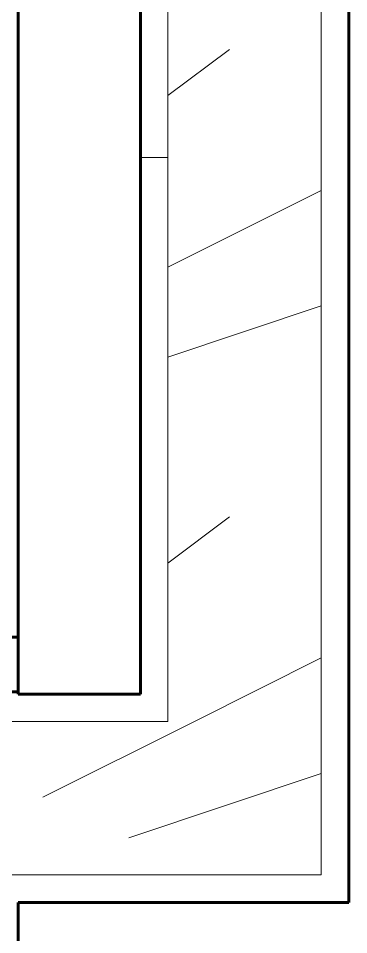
# Model space of a CAD drawing. Header units: inches. Extents: x -4061 to -1937, y 9836 to 11171.
# Drawn here: x -3412.52 to -3404.98, y 10340.05 to 10360.95 of the extents above; entities that cross this region are included whole.
import ezdxf

# ---------------------------------------------------------------- set-up
doc = ezdxf.new("R2010")
doc.units = ezdxf.units.IN
doc.header["$MEASUREMENT"] = 0
for name, color, linetype, lineweight in [('0-1', 7, 'Continuous', 5), ('A-WALL-2', 250, 'Continuous', 60), ('A-WALL-3', 10, 'Continuous', 18), ('A-WALL-PATT-1', 7, 'Continuous', 9), ('A-WALL-PATT-2', 55, 'Continuous', 9), ('I-WALL-2', 2, 'Continuous', 60)]:
    doc.layers.add(name, color=color, linetype=linetype, lineweight=lineweight)
pattern_1 = [(0, (0, -1152), (20.48, 5.12), [0.845, -14.515, 0.845, -14.515, -81.92]), (0, (0, -1152), (20.48, 5.12), [-30.72, 0.845, -29.875, 0.845, -14.515, -35.84]), (0, (0, -1152), (20.48, 5.12), [-76.8, 0.845, -9.395, 0.845, -24.755]), (120, (7.68, -1149.44), (-14.67405, 15.1762003), [0.845, -14.515, 0.845, -14.515, -81.92]), (120, (7.68, -1149.44), (-14.67405, 15.1762003), [-30.72, 0.845, -29.875, 0.845, -14.515, -35.84]), (120, (7.68, -1149.44), (-14.67405, 15.1762003), [-76.8, 0.845, -9.395, 0.845, -24.755]), (240, (10.24, -1139.2), (-5.80595, -20.2962003), [0.845, -14.515, 0.845, -14.515, -81.92]), (240, (10.24, -1139.2), (-5.80595, -20.2962003), [-30.72, 0.845, -29.875, 0.845, -14.515, -35.84]), (240, (10.24, -1139.2), (-5.80595, -20.2962003), [-76.8, 0.845, -9.395, 0.845, -24.755])]
pattern_2 = [(216.87, (4.265, -1141.338), (31.9871619, 21.32545714), [5.331, -47.981]), (206.565, (10.662, -1144.536), (-10.662476, -10.6620098), [11.921, -11.921]), (198.435, (10.662, -1149.868), (-21.32449365, -10.6625869), [6.744, -26.974])]

# ---------------------------------------------------------------- blocks, each defined once
blk = doc.blocks.new('CTR - 1st Phase - Unit Layouts_rvt-1-ENLARGED RCP - 1ST FLOOR PLAN - WEST')
at = {"layer": 'A-WALL-PATT-1'}
h = blk.add_hatch(dxfattribs=at)
h.set_pattern_fill('FP_1', color=256, style=0, pattern_type=2)
h.set_pattern_definition(pattern_1)
h.paths.add_polyline_path([(-3409.11, 10345.539), (-3409.11, 10376.789), (-3409.735, 10376.789), (-3409.735, 10345.539)], flags=0)
h = blk.add_hatch(dxfattribs=at)
h.set_pattern_fill('FP_1', color=256, style=0, pattern_type=2)
h.set_pattern_definition(pattern_1)
h.paths.add_polyline_path([(-3404.985, 10341.414), (-3404.985, 10376.789), (-3405.61, 10376.789), (-3405.61, 10341.414)], flags=0)
at = {"layer": 'A-WALL-PATT-2'}
h = blk.add_hatch(dxfattribs=at)
h.set_pattern_fill('FP_2', color=256, style=0, pattern_type=2)
h.set_pattern_definition(pattern_2)
h.paths.add_polyline_path([(-3405.61, 10344.914), (-3405.61, 10378.039), (-3409.11, 10378.039), (-3409.11, 10344.914)], flags=0)
h = blk.add_hatch(dxfattribs=at)
h.set_pattern_fill('FP_2', color=256, style=0, pattern_type=2)
h.set_pattern_definition(pattern_2)
h.paths.add_polyline_path([(-3413.149, 10341.414), (-3405.61, 10341.414), (-3405.61, 10344.914), (-3413.149, 10344.914)], flags=0)
at = {"layer": 'A-WALL-2'}
for p, q in [((-3409.735, 10345.539), (-3409.735, 10378.039)), ((-3404.985, 10378.039), (-3404.985, 10345.539)), ((-3417.274, 10346.839), (-3412.524, 10346.839)), ((-3412.524, 10346.839), (-3412.524, 10345.539)), ((-3412.524, 10345.539), (-3409.735, 10345.539)), ((-3404.985, 10345.539), (-3404.985, 10341.414)), ((-3404.985, 10341.414), (-3404.985, 10340.789)), ((-3412.524, 10340.789), (-3412.524, 10280.307)), ((-3404.985, 10340.789), (-3412.524, 10340.789))]:
    blk.add_line(p, q, dxfattribs=at)
at = {"layer": 'A-WALL-3'}
for p, q in [((-3409.11, 10378.039), (-3409.11, 10345.539)), ((-3405.61, 10378.039), (-3405.61, 10345.539)), ((-3409.11, 10344.914), (-3409.11, 10345.539)), ((-3405.61, 10344.914), (-3405.61, 10345.539)), ((-3412.524, 10344.914), (-3413.149, 10344.914)), ((-3409.11, 10344.914), (-3412.524, 10344.914)), ((-3405.61, 10341.414), (-3405.61, 10344.914)), ((-3412.524, 10341.414), (-3413.149, 10341.414)), ((-3405.61, 10341.414), (-3412.524, 10341.414))]:
    blk.add_line(p, q, dxfattribs=at)

msp = doc.modelspace()

# ---------------------------------------------------------------- linework, layer by layer
at = {"layer": 'I-WALL-2'}
for p, q in [((-3412.524, 10376.789), (-3412.524, 10345.589)), ((-3412.524, 10345.589), (-3454.924, 10345.589))]:
    msp.add_line(p, q, dxfattribs=at)

# ---------------------------------------------------------------- block references
at = {"layer": '0-1'}
msp.add_blockref('CTR - 1st Phase - Unit Layouts_rvt-1-ENLARGED RCP - 1ST FLOOR PLAN - WEST', (0, 0), dxfattribs=at)

doc.saveas('drawing.dxf')
